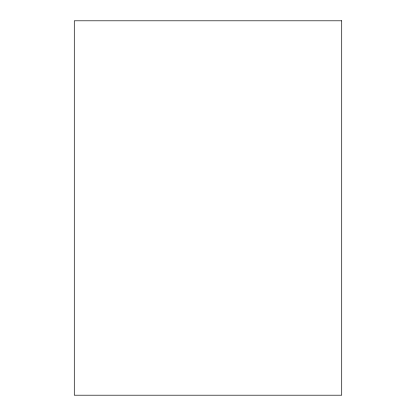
<?xml version="1.0" encoding="UTF-8"?>
<svg xmlns="http://www.w3.org/2000/svg" width="416" height="416" viewBox="0 0 416 416"><rect width="100%" height="100%" fill="white"/><g stroke="black" fill="none" stroke-linecap="round" stroke-linejoin="round"><path stroke-width="0.62" d="M341.713 20.8L74.287 20.8L74.287 395.2L341.713 395.2L341.713 20.8"/></g></svg>
